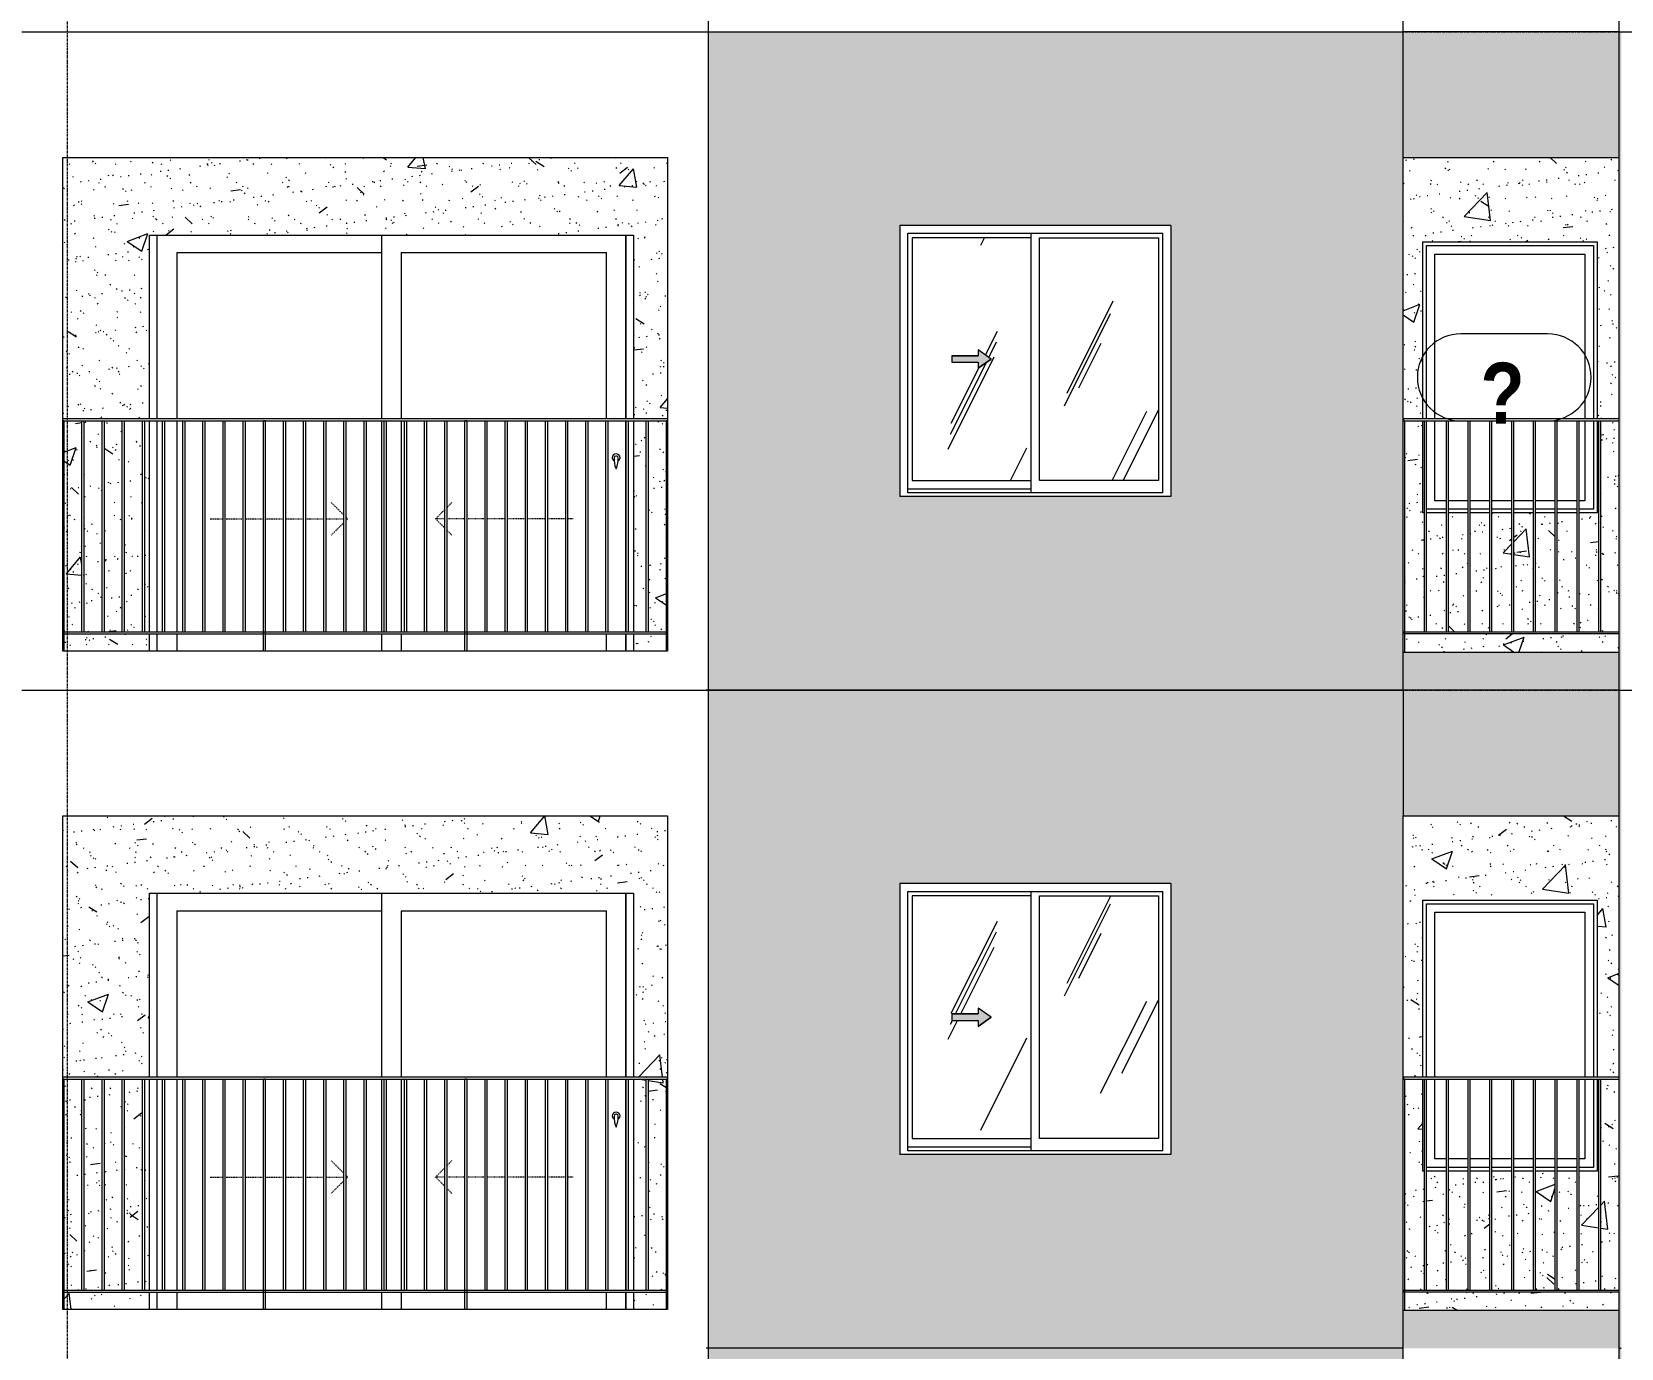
# Model space of a CAD drawing. Header units: millimetres. Extents: x 3451 to 201731, y -8641 to 35300.
# Drawn here: x 61552 to 69762, y 19200 to 26000 of the extents above; entities that cross this region are included whole.
import ezdxf

# ---------------------------------------------------------------- set-up
doc = ezdxf.new("R2010")
doc.units = ezdxf.units.MM
for name, pattern in [('1 NÉT CALL OUT', [6, 3, -3]), ('Centre', [31.75, 6.35, -4.7625, 15.875, -4.7625]), ('Dash', [6, 3, -3]), ('Grid Line', [22.225, 12.7, -3.175, 3.175, -3.175])]:
    doc.linetypes.add(name, pattern=pattern)
for name, color, linetype, lineweight in [('0-1', 7, 'Continuous', 5), ('A-DETL-GENF', 92, 'Continuous', 9), ('A-DETL-GENF-2', 92, '1 NÉT CALL OUT', 9), ('A-DOOR', 31, 'Continuous', 9), ('A-DOOR-FRAM', 31, 'Continuous', 9), ('A-DOOR-HDLN', 31, 'Dash', 18), ('A-FLOR-HRAL', 11, 'Continuous', 9), ('A-FLOR-HRAL-1', 253, 'Continuous', 9), ('A-FLOR-LEVL-2', 51, 'Centre', 9), ('A-GLAZ', 151, 'Continuous', 9), ('A-GLAZ-1', 7, 'Continuous', 9), ('A-GLAZ-3', 7, '1 NÉT CALL OUT', 9), ('A-GLAZ-IDEN', 152, 'Continuous', 9), ('A-WALL', 113, 'Continuous', 9), ('A-WALL-PATT-2', 9, 'Continuous', 9), ('A-WALL-PATT-3', 111, 'Continuous', 5), ('A-WALL-PATT-4', 111, 'Continuous', 9), ('I-WALL', 2, 'Continuous', 9), ('I-WALL-1', 7, 'Continuous', 9), ('S-GRID-1', 1, 'Grid Line', 9)]:
    doc.layers.add(name, color=color, linetype=linetype, lineweight=lineweight)
doc.styles.add('Arial_B_2', font='arialbd.ttf', dxfattribs={"width": 0.85, "height": 315})
pattern_1 = [(50, (49422.4, 14125), (1093.104, -95.634), [114.3, -1257.3]), (355, (49422.4, 14125), (-211.46, 1146.34), [91.44, -1005.84]), (100.451, (49513.5, 14117), (881.656, 1050.7), [97.14, -1068.54]), (46.184, (49422.4, 14429.8), (1626.475, -252.26), [171.45, -1885.95]), (96.636, (49558, 14408.8), (1424.42, 1484.57), [145.71, -1602.81]), (351.184, (49422.4, 14429.8), (1424.43, 1484.55), [137.16, -1508.76]), (21, (49574.8, 14353.6), (909.686, -613.59), [114.3, -1257.3]), (326, (49574.8, 14353.6), (370.81, 1105.13), [91.44, -1005.84]), (71.451, (49650.6, 14302.5), (1280.503, 491.53), [97.14, -1068.54]), (37.5, (49422.43, 14125), (18.5313, 507.33), [50.292, -943.356, 50.292, -970.788, -1009.65]), (37.5, (49422.43, 14125), (18.5313, 507.33), [-2014.728, 50.292, -959.358]), (7.5, (49422.43, 14125), (400.918, 601.084), [50.292, -531.876, 50.292, -920.496, -384.81]), (7.5, (49422.43, 14125), (400.918, 601.084), [-1552.956, 50.292, -334.518]), (327.5, (49082.58, 14125), (813.545, -34.374), [50.292, -330.708, 50.292, -1138.428, -1577.34]), (327.5, (49082.58, 14125), (813.545, -34.374), [-1569.72, 50.292, -1527.048]), (317.5, (48930.2, 14125), (888.775, 152.56), [50.292, -445.008, 50.292, -739.14, -1120.14]), (317.5, (48930.2, 14125), (888.775, 152.56), [-1284.73, 50.29, -1069.85])]
pattern_2 = [(37.5, (49422.43, 14125), (-4.79953, 146.8239), [5.029, -110.795, 5.029, -124.511, -123.825]), (37.5, (49422.43, 14125), (-4.79953, 146.8239), [-245.364, 5.029, -118.796]), (7.5, (49422.43, 14125), (134.8574, 215.0472), [5.029, -57.455, 5.029, -99.365, -40.005]), (7.5, (49422.43, 14125), (134.8574, 215.0472), [-166.878, 5.029, -34.976]), (327.5, (49328.7, 14125), (237.29776, 0.4316), [5.029, -33.071, 5.029, -132.131, -179.07]), (327.5, (49328.7, 14125), (237.29776, 0.4316), [-175.26, 5.029, -174.041]), (317.5, (49328.7, 14125), (229.067, 66.8792), [5.029, -14.021, 5.029, -84.887, -102.87]), (317.5, (49328.7, 14125), (229.067, 66.8792), [-108.966, 5.029, -97.841])]
pattern_3 = [(63.435, (51212.7, 14229.33), (-0.001, 1524), [532.46, -2875.3]), (63.435, (49688.7, 14229.33), (-0.001, 1524), [532.46, -2875.3]), (63.435, (51942.24, 14523.8), (-0.001, 1524), [532.46, -2875.3]), (63.435, (50418.24, 14523.8), (-0.001, 1524), [532.46, -2875.3]), (63.435, (51831.8, 14419.83), (-0.001, 1524), [532.46, -2875.3]), (63.435, (50307.8, 14419.83), (-0.001, 1524), [532.46, -2875.3]), (63.435, (51719.26, 15015.1), (-0.001, 1524), [258.8, -3148.97]), (63.435, (50195.26, 15015.1), (-0.001, 1524), [258.8, -3148.965]), (63.435, (51645.65, 14922.95), (-0.001, 1524), [532.46, -2875.3]), (63.435, (50121.65, 14922.95), (-0.001, 1524), [532.46, -2875.3]), (63.435, (51658.64, 14989.1), (-0.001, 1524), [532.46, -2875.3]), (63.435, (50134.64, 14989.1), (-0.001, 1524), [532.46, -2875.3]), (63.435, (51043.8, 14698.94), (-0.001, 1524), [532.46, -2875.3]), (63.435, (49519.8, 14698.94), (-0.001, 1524), [532.46, -2875.3]), (63.435, (51056.8, 14776.9), (-0.001, 1524), [532.46, -2875.3]), (63.435, (49532.8, 14776.9), (-0.001, 1524), [532.46, -2875.3]), (63.435, (51060.3, 14833.1), (-0.001, 1524), [532.46, -2875.3]), (63.435, (49536.3, 14833.1), (-0.001, 1524), [532.46, -2875.3])]

# ---------------------------------------------------------------- blocks, each defined once
blk = doc.blocks.new('M_Fixed - 900 x 1400-901191-TKCS_MẶT CẮT C')
at = {"layer": 'A-GLAZ-1'}
for p, q in [((68756, 7896), (69618, 7896)), ((68756, 7000), (68756, 7896)), ((69618, 7896), (69618, 7000)), ((68800, 7852), (69574, 7852)), ((68800, 7000), (68800, 7852)), ((69574, 7852), (69574, 7000)), ((68800, 6578), (68800, 6990)), ((69574, 6990), (69574, 6578)), ((69618, 6990), (69618, 6534)), ((68859, 6578), (68800, 6578)), ((68971.5, 6578), (68869, 6578)), ((69084, 6578), (68981.5, 6578)), ((69196.5, 6578), (69094, 6578)), ((69309, 6578), (69206.5, 6578)), ((69421.5, 6578), (69319, 6578)), ((69534, 6578), (69431.5, 6578)), ((69574, 6578), (69544, 6578)), ((68859, 6534), (68756.5, 6534)), ((68971.5, 6534), (68869, 6534)), ((69084, 6534), (68981.5, 6534)), ((69196.5, 6534), (69094, 6534)), ((69309, 6534), (69206.5, 6534)), ((69421.5, 6534), (69319, 6534)), ((69534, 6534), (69431.5, 6534)), ((69618, 6534), (69544, 6534))]:
    blk.add_line(p, q, dxfattribs=at)
blk = doc.blocks.new('Railing - 10mm-901206-TKCS_MẶT CẮT C')
at = {"layer": 'A-FLOR-HRAL-1'}
for p, q in [((68746.5, 5900), (68746.5, 6990)), ((68756.5, 5900), (68756.5, 6990))]:
    blk.add_line(p, q, dxfattribs=at)
blk = doc.blocks.new('Railing - 50 x 10mm-901205-TKCS_MẶT CẮT C')
at = {"layer": 'A-FLOR-HRAL-1'}
for p in [(68634.9, 6990), (68644, 5794)]:
    blk.add_line(p, (68644, 6990), dxfattribs=at)
blk = doc.blocks.new('Railing - Railing-V158-TKCS_MẶT CẮT C')
at = {"layer": 'A-FLOR-HRAL-1'}
for p, q in [((68639, 22890), (68639, 22900)), ((68639, 22900), (69751.9, 22900)), ((69751.9, 22890), (68639, 22890))]:
    blk.add_line(p, q, dxfattribs=at)
for name, p in [('Railing - 50 x 10mm-901205-TKCS_MẶT CẮT C', (0, 17000)), ('Railing - 10mm-901206-TKCS_MẶT CẮT C', (0, 17000)), ('Railing - 10mm-901206-TKCS_MẶT CẮT C', (112.5, 17000)), ('Railing - 10mm-901206-TKCS_MẶT CẮT C', (225, 17000)), ('Railing - 10mm-901206-TKCS_MẶT CẮT C', (337.5, 17000)), ('Railing - 10mm-901206-TKCS_MẶT CẮT C', (450, 17000)), ('Railing - 10mm-901206-TKCS_MẶT CẮT C', (562.5, 17000)), ('Railing - 10mm-901206-TKCS_MẶT CẮT C', (675, 17000)), ('Railing - 10mm-901206-TKCS_MẶT CẮT C', (787.5, 17000)), ('Railing - 10mm-901206-TKCS_MẶT CẮT C', (900, 17000))]:
    blk.add_blockref(name, p)
blk = doc.blocks.new('Top Rail Type - Top Rail_Internal_-V159-TKCS_MẶT CẮT C')
at = {"layer": 'A-FLOR-HRAL-1'}
for p, q in [((68639, 23990), (68639, 24000)), ((69751.9, 24000), (68639, 24000)), ((68639, 23990), (69751.9, 23990))]:
    blk.add_line(p, q, dxfattribs=at)
blk = doc.blocks.new('NCV_TKTC_TANG 6 - 8_rvt-1-TKCS_MẶT CẮT C')
at = {"layer": 'A-WALL-PATT-2'}
h = blk.add_hatch(dxfattribs=at)
h.set_pattern_fill('FP_4', color=256, style=0, pattern_type=2)
h.set_pattern_definition(pattern_1)
h.paths.add_polyline_path([(64830.3, 22800), (64830.3, 22890), (64660.3, 22890), (64660.3, 22800), (64825.4, 22800)])
h.paths.add_polyline_path([(62160.3, 22800), (62160.3, 22890), (61716.9, 22890), (61716.9, 22800), (61950.6, 22800)])
h.paths.add_polyline_path([(64830.3, 22900), (64830.3, 23990), (64736.2, 23990), (64736.2, 22900), (64817.7, 22900)])
h.paths.add_polyline_path([(61925.2, 22900), (62019.3, 22900), (62019.3, 23990), (61925.2, 23990), (61925.2, 23013.2)])
h.paths.add_polyline_path([(64660.3, 22900), (64726.2, 22900), (64726.2, 23990), (64660.3, 23990), (64660.3, 23737)])
h.paths.add_polyline_path([(61716.9, 22900), (61811, 22900), (61811, 23990), (61716.9, 23990), (61716.9, 23737)])
h.paths.add_polyline_path([(61915.2, 22900), (61915.2, 23990), (61821, 23990), (61821, 22900)])
h.paths.add_polyline_path([(62029.3, 22900), (62123.4, 22900), (62123.4, 23990), (62029.3, 23990), (62029.3, 23117.3)])
h.paths.add_polyline_path([(62133.4, 22900), (62160.3, 22900), (62160.3, 23990), (62133.4, 23990), (62133.4, 23221.4)])
h.paths.add_polyline_path([(64660.3, 24000), (64835.3, 24000), (64835.3, 25350), (61711.9, 25350), (61711.9, 24000), (62160.3, 24000), (62160.3, 24950), (64660.3, 24950), (64660.3, 24036.7)])
h = blk.add_hatch(dxfattribs=at)
h.set_pattern_fill('FP_5', color=256, style=0, pattern_type=2)
h.set_pattern_definition(pattern_2)
h.paths.add_polyline_path([(64830.3, 22800), (64830.3, 22890), (64660.3, 22890), (64660.3, 22800), (64825.4, 22800)])
h.paths.add_polyline_path([(62160.3, 22800), (62160.3, 22890), (61716.9, 22890), (61716.9, 22800), (61950.6, 22800)])
h.paths.add_polyline_path([(64830.3, 22900), (64830.3, 23990), (64736.2, 23990), (64736.2, 22900), (64817.7, 22900)])
h.paths.add_polyline_path([(61925.2, 22900), (62019.3, 22900), (62019.3, 23990), (61925.2, 23990), (61925.2, 23013.2)])
h.paths.add_polyline_path([(64660.3, 22900), (64726.2, 22900), (64726.2, 23990), (64660.3, 23990), (64660.3, 23737)])
h.paths.add_polyline_path([(61716.9, 22900), (61811, 22900), (61811, 23990), (61716.9, 23990), (61716.9, 23737)])
h.paths.add_polyline_path([(61915.2, 22900), (61915.2, 23990), (61821, 23990), (61821, 22900)])
h.paths.add_polyline_path([(62029.3, 22900), (62123.4, 22900), (62123.4, 23990), (62029.3, 23990), (62029.3, 23117.3)])
h.paths.add_polyline_path([(62133.4, 22900), (62160.3, 22900), (62160.3, 23990), (62133.4, 23990), (62133.4, 23221.4)])
h.paths.add_polyline_path([(64660.3, 24000), (64835.3, 24000), (64835.3, 25350), (61711.9, 25350), (61711.9, 24000), (62160.3, 24000), (62160.3, 24950), (64660.3, 24950), (64660.3, 24036.7)])
h = blk.add_hatch(dxfattribs=at)
h.set_pattern_fill('FP_4', color=256, style=0, pattern_type=2)
h.set_pattern_definition(pattern_1)
h.paths.add_polyline_path([(69751.9, 22794), (69751.9, 22890), (68644, 22890), (68644, 22794), (69551.4, 22794)])
h.paths.add_polyline_path([(68981.5, 22900), (69084, 22900), (69084, 23515), (68981.5, 23515), (68981.5, 23298.5)])
h.paths.add_polyline_path([(68971.5, 22900), (68971.5, 23515), (68869, 23515), (68869, 22900)])
h.paths.add_polyline_path([(69094, 22900), (69196.5, 22900), (69196.5, 23515), (69094, 23515), (69094, 23198.9)])
h.paths.add_polyline_path([(69206.5, 22900), (69309, 22900), (69309, 23515), (69206.5, 23515), (69206.5, 23099.3)])
h.paths.add_polyline_path([(69319, 22900), (69421.5, 22900), (69421.5, 23515), (69319, 23515), (69319, 22999.7)])
h.paths.add_polyline_path([(69431.5, 22900), (69534, 22900), (69534, 23515), (69431.5, 23515), (69431.5, 22900.1)])
h.paths.add_polyline_path([(68859, 22900), (68859, 23515), (68756.5, 23515), (68756.5, 22900)])
h.paths.add_polyline_path([(68746.5, 22900), (68746.5, 23515), (68737, 23515), (68737, 23990), (68644, 23990), (68644, 22900)])
h.paths.add_polyline_path([(69751.9, 22900), (69751.9, 23990), (69656.5, 23990), (69656.5, 22900)])
h.paths.add_polyline_path([(69646.5, 22900), (69646.5, 23990), (69637, 23990), (69637, 23515), (69544, 23515), (69544, 22900)])
h.paths.add_polyline_path([(68639, 23990), (68639, 24000), (68737, 24000), (68737, 24915), (69637, 24915), (69637, 24000), (69751.9, 24000), (69751.9, 25350), (68634.9, 25350), (68634.9, 23990)])
h = blk.add_hatch(dxfattribs=at)
h.set_pattern_fill('FP_5', color=256, style=0, pattern_type=2)
h.set_pattern_definition(pattern_2)
h.paths.add_polyline_path([(69751.9, 22794), (69751.9, 22890), (68644, 22890), (68644, 22794), (69551.4, 22794)])
h.paths.add_polyline_path([(68981.5, 22900), (69084, 22900), (69084, 23515), (68981.5, 23515), (68981.5, 23298.5)])
h.paths.add_polyline_path([(68971.5, 22900), (68971.5, 23515), (68869, 23515), (68869, 22900)])
h.paths.add_polyline_path([(69094, 22900), (69196.5, 22900), (69196.5, 23515), (69094, 23515), (69094, 23198.9)])
h.paths.add_polyline_path([(69206.5, 22900), (69309, 22900), (69309, 23515), (69206.5, 23515), (69206.5, 23099.3)])
h.paths.add_polyline_path([(69319, 22900), (69421.5, 22900), (69421.5, 23515), (69319, 23515), (69319, 22999.7)])
h.paths.add_polyline_path([(69431.5, 22900), (69534, 22900), (69534, 23515), (69431.5, 23515), (69431.5, 22900.1)])
h.paths.add_polyline_path([(68859, 22900), (68859, 23515), (68756.5, 23515), (68756.5, 22900)])
h.paths.add_polyline_path([(68746.5, 22900), (68746.5, 23515), (68737, 23515), (68737, 23990), (68644, 23990), (68644, 22900)])
h.paths.add_polyline_path([(69751.9, 22900), (69751.9, 23990), (69656.5, 23990), (69656.5, 22900)])
h.paths.add_polyline_path([(69646.5, 22900), (69646.5, 23990), (69637, 23990), (69637, 23515), (69544, 23515), (69544, 22900)])
h.paths.add_polyline_path([(68639, 23990), (68639, 24000), (68737, 24000), (68737, 24915), (69637, 24915), (69637, 24000), (69751.9, 24000), (69751.9, 25350), (68634.9, 25350), (68634.9, 23990)])
at = {"layer": 'I-WALL-1'}
for p, q in [((62160.3, 24000), (62160.3, 24950)), ((62160.3, 24950), (64660.3, 24950)), ((64660.3, 24950), (64660.3, 24000)), ((68737, 24000), (68737, 24915)), ((68737, 24915), (69637, 24915)), ((69637, 24915), (69637, 24000)), ((62160.3, 22900), (62160.3, 23990)), ((64660.3, 23990), (64660.3, 22900)), ((68737, 23515), (68737, 23990)), ((69637, 23990), (69637, 23515)), ((68746.5, 23515), (68737, 23515)), ((68859, 23515), (68756.5, 23515)), ((68971.5, 23515), (68869, 23515)), ((69084, 23515), (68981.5, 23515)), ((69196.5, 23515), (69094, 23515)), ((69309, 23515), (69206.5, 23515)), ((69421.5, 23515), (69319, 23515)), ((69534, 23515), (69431.5, 23515)), ((69637, 23515), (69544, 23515)), ((62160.3, 22800), (62160.3, 22890)), ((64660.3, 22890), (64660.3, 22800))]:
    blk.add_line(p, q, dxfattribs=at)
at = {"layer": 'A-FLOR-HRAL'}
for name in ['Railing - Railing-V158-TKCS_MẶT CẮT C', 'Top Rail Type - Top Rail_Internal_-V159-TKCS_MẶT CẮT C']:
    blk.add_blockref(name, (0, 0), dxfattribs=at)
at = {"layer": 'A-GLAZ'}
blk.add_blockref('M_Fixed - 900 x 1400-901191-TKCS_MẶT CẮT C', (0, 17000), dxfattribs=at)
blk = doc.blocks.new('NCV_TKTC_TANG 6 - 8_rvt-3-TKCS_MẶT CẮT C')
at = {"layer": 'A-WALL-PATT-2'}
h = blk.add_hatch(dxfattribs=at)
h.set_pattern_fill('FP_4', color=256, style=0, pattern_type=2)
h.set_pattern_definition(pattern_1)
h.paths.add_polyline_path([(64816.1, 19400), (64830.3, 19400), (64830.3, 19490), (64660.3, 19490), (64660.3, 19400)])
h.paths.add_polyline_path([(61716.9, 19400), (62160.3, 19400), (62160.3, 19490), (61716.9, 19490), (61716.9, 19405)])
h.paths.add_polyline_path([(61950.6, 19500), (62019.3, 19500), (62019.3, 20590), (61925.2, 20590), (61925.2, 19500)])
h.paths.add_polyline_path([(61915.2, 19500), (61915.2, 20590), (61821, 20590), (61821, 19500)])
h.paths.add_polyline_path([(62160.3, 19500), (62160.3, 20590), (62133.4, 20590), (62133.4, 19500)])
h.paths.add_polyline_path([(62029.3, 19500), (62123.4, 19500), (62123.4, 20590), (62029.3, 20590), (62029.3, 19717.3)])
h.paths.add_polyline_path([(64817.7, 19500), (64830.3, 19500), (64830.3, 20590), (64736.2, 20590), (64736.2, 19500), (64808.8, 19500)])
h.paths.add_polyline_path([(64726.2, 19500), (64726.2, 20590), (64660.3, 20590), (64660.3, 19500)])
h.paths.add_polyline_path([(61811, 19500), (61811, 20590), (61716.9, 20590), (61716.9, 19500), (61760.7, 19500)])
h.paths.add_polyline_path([(61711.9, 20600), (62160.3, 20600), (62160.3, 21550), (64660.3, 21550), (64660.3, 20600), (64835.3, 20600), (64835.3, 21950), (61711.9, 21950), (61711.9, 21339)])
h = blk.add_hatch(dxfattribs=at)
h.set_pattern_fill('FP_5', color=256, style=0, pattern_type=2)
h.set_pattern_definition(pattern_2)
h.paths.add_polyline_path([(64816.1, 19400), (64830.3, 19400), (64830.3, 19490), (64660.3, 19490), (64660.3, 19400)])
h.paths.add_polyline_path([(61716.9, 19400), (62160.3, 19400), (62160.3, 19490), (61716.9, 19490), (61716.9, 19405)])
h.paths.add_polyline_path([(61950.6, 19500), (62019.3, 19500), (62019.3, 20590), (61925.2, 20590), (61925.2, 19500)])
h.paths.add_polyline_path([(61915.2, 19500), (61915.2, 20590), (61821, 20590), (61821, 19500)])
h.paths.add_polyline_path([(62160.3, 19500), (62160.3, 20590), (62133.4, 20590), (62133.4, 19500)])
h.paths.add_polyline_path([(62029.3, 19500), (62123.4, 19500), (62123.4, 20590), (62029.3, 20590), (62029.3, 19717.3)])
h.paths.add_polyline_path([(64817.7, 19500), (64830.3, 19500), (64830.3, 20590), (64736.2, 20590), (64736.2, 19500), (64808.8, 19500)])
h.paths.add_polyline_path([(64726.2, 19500), (64726.2, 20590), (64660.3, 20590), (64660.3, 19500)])
h.paths.add_polyline_path([(61811, 19500), (61811, 20590), (61716.9, 20590), (61716.9, 19500), (61760.7, 19500)])
h.paths.add_polyline_path([(61711.9, 20600), (62160.3, 20600), (62160.3, 21550), (64660.3, 21550), (64660.3, 20600), (64835.3, 20600), (64835.3, 21950), (61711.9, 21950), (61711.9, 21339)])
h = blk.add_hatch(dxfattribs=at)
h.set_pattern_fill('FP_4', color=256, style=0, pattern_type=2)
h.set_pattern_definition(pattern_1)
h.paths.add_polyline_path([(68644, 19394), (69751.9, 19394), (69751.9, 19490), (68644, 19490)])
h.paths.add_polyline_path([(69319, 19500), (69421.5, 19500), (69421.5, 20115), (69319, 20115), (69319, 19599.7)])
h.paths.add_polyline_path([(68994.8, 19500), (69084, 19500), (69084, 20115), (68981.5, 20115), (68981.5, 19500)])
h.paths.add_polyline_path([(69094, 19500), (69196.5, 19500), (69196.5, 20115), (69094, 20115), (69094, 19798.9)])
h.paths.add_polyline_path([(69206.5, 19500), (69309, 19500), (69309, 20115), (69206.5, 20115), (69206.5, 19699.3)])
h.paths.add_polyline_path([(69431.6, 19500), (69534, 19500), (69534, 20115), (69431.5, 20115), (69431.5, 19500)])
h.paths.add_polyline_path([(68746.5, 19500), (68746.5, 20115), (68737, 20115), (68737, 20590), (68644, 20590), (68644, 19500)])
h.paths.add_polyline_path([(68971.5, 19500), (68971.5, 20115), (68869, 20115), (68869, 19500)])
h.paths.add_polyline_path([(69667.6, 19500), (69751.9, 19500), (69751.9, 20590), (69656.5, 20590), (69656.5, 19500)])
h.paths.add_polyline_path([(68859, 19500), (68859, 20115), (68756.5, 20115), (68756.5, 19500)])
h.paths.add_polyline_path([(69544, 19500), (69646.5, 19500), (69646.5, 20590), (69637, 20590), (69637, 20115), (69544, 20115)])
h.paths.add_polyline_path([(68639, 20590), (68639, 20600), (68737, 20600), (68737, 21515), (69637, 21515), (69637, 20600), (69751.9, 20600), (69751.9, 21950), (68634.9, 21950), (68634.9, 20590)])
h = blk.add_hatch(dxfattribs=at)
h.set_pattern_fill('FP_5', color=256, style=0, pattern_type=2)
h.set_pattern_definition(pattern_2)
h.paths.add_polyline_path([(68644, 19394), (69751.9, 19394), (69751.9, 19490), (68644, 19490)])
h.paths.add_polyline_path([(69319, 19500), (69421.5, 19500), (69421.5, 20115), (69319, 20115), (69319, 19599.7)])
h.paths.add_polyline_path([(68994.8, 19500), (69084, 19500), (69084, 20115), (68981.5, 20115), (68981.5, 19500)])
h.paths.add_polyline_path([(69094, 19500), (69196.5, 19500), (69196.5, 20115), (69094, 20115), (69094, 19798.9)])
h.paths.add_polyline_path([(69206.5, 19500), (69309, 19500), (69309, 20115), (69206.5, 20115), (69206.5, 19699.3)])
h.paths.add_polyline_path([(69431.6, 19500), (69534, 19500), (69534, 20115), (69431.5, 20115), (69431.5, 19500)])
h.paths.add_polyline_path([(68746.5, 19500), (68746.5, 20115), (68737, 20115), (68737, 20590), (68644, 20590), (68644, 19500)])
h.paths.add_polyline_path([(68971.5, 19500), (68971.5, 20115), (68869, 20115), (68869, 19500)])
h.paths.add_polyline_path([(69667.6, 19500), (69751.9, 19500), (69751.9, 20590), (69656.5, 20590), (69656.5, 19500)])
h.paths.add_polyline_path([(68859, 19500), (68859, 20115), (68756.5, 20115), (68756.5, 19500)])
h.paths.add_polyline_path([(69544, 19500), (69646.5, 19500), (69646.5, 20590), (69637, 20590), (69637, 20115), (69544, 20115)])
h.paths.add_polyline_path([(68639, 20590), (68639, 20600), (68737, 20600), (68737, 21515), (69637, 21515), (69637, 20600), (69751.9, 20600), (69751.9, 21950), (68634.9, 21950), (68634.9, 20590)])
at = {"layer": 'I-WALL-1'}
for p, q in [((62160.3, 20600), (62160.3, 21550)), ((62160.3, 21550), (64660.3, 21550)), ((64660.3, 21550), (64660.3, 20600)), ((68737, 20600), (68737, 21515)), ((68737, 21515), (69637, 21515)), ((69637, 21515), (69637, 20600)), ((62160.3, 19500), (62160.3, 20590)), ((64660.3, 20590), (64660.3, 19500)), ((68737, 20115), (68737, 20590)), ((69637, 20590), (69637, 20115)), ((68746.5, 20115), (68737, 20115)), ((68859, 20115), (68756.5, 20115)), ((68971.5, 20115), (68869, 20115)), ((69084, 20115), (68981.5, 20115)), ((69196.5, 20115), (69094, 20115)), ((69309, 20115), (69206.5, 20115)), ((69421.5, 20115), (69319, 20115)), ((69534, 20115), (69431.5, 20115)), ((69637, 20115), (69544, 20115)), ((62160.3, 19400), (62160.3, 19490)), ((64660.3, 19490), (64660.3, 19400))]:
    blk.add_line(p, q, dxfattribs=at)
at = {"layer": 'A-FLOR-HRAL'}
for name in ['Railing - Railing-V158-TKCS_MẶT CẮT C', 'Top Rail Type - Top Rail_Internal_-V159-TKCS_MẶT CẮT C']:
    blk.add_blockref(name, (0, -3400), dxfattribs=at)
at = {"layer": 'A-GLAZ'}
blk.add_blockref('M_Fixed - 900 x 1400-901191-TKCS_MẶT CẮT C', (0, 13600), dxfattribs=at)
blk = doc.blocks.new('1_FAMILY RVT - W01-WxH 1400x1400xmm-V212-TKCS_MẶT CẮT C')
at = {"layer": 'A-DETL-GENF-2'}
blk.add_hatch(color=256, dxfattribs=at).paths.add_polyline_path([(66439.8, 20862.1), (66507.5, 20909.5), (66439.8, 20957), (66439.8, 20926.5), (66304.3, 20926.5), (66304.3, 20892.6), (66439.8, 20892.6)])
at = {"layer": 'A-GLAZ'}
h = blk.add_hatch(dxfattribs=at)
h.set_pattern_fill('FP_2', color=256, style=0, pattern_type=2)
h.set_pattern_definition(pattern_3)
h.paths.add_polyline_path([(66098.8, 20282.6), (66713.1, 20282.6), (66713.1, 21536.5), (66098.8, 21536.5), (66098.8, 20892.6)])
h.paths.add_polyline_path([(66439.8, 20862.1), (66439.8, 20892.6), (66304.3, 20892.6), (66304.3, 20926.5), (66439.8, 20926.5), (66439.8, 20957), (66507.5, 20909.5), (66452.2, 20870.7)])
h = blk.add_hatch(dxfattribs=at)
h.set_pattern_fill('FP_2', color=256, style=0, pattern_type=2)
h.set_pattern_definition(pattern_3)
h.paths.add_polyline_path([(67371.8, 20282.6), (67371.8, 21536.5), (66757.5, 21536.5), (66757.5, 20282.6)])
at = {"layer": 'A-DETL-GENF'}
for p, q in [((66439.8, 20957), (66439.8, 20926.5)), ((66507.5, 20909.5), (66439.8, 20957)), ((66507.5, 20909.5), (66439.8, 20957)), ((66439.8, 20957), (66439.8, 20926.5)), ((66304.3, 20926.5), (66304.3, 20892.6)), ((66304.3, 20926.5), (66439.8, 20926.5)), ((66439.8, 20926.5), (66304.3, 20926.5)), ((66304.3, 20926.5), (66304.3, 20892.6)), ((66304.3, 20892.6), (66439.8, 20892.6)), ((66304.3, 20892.6), (66439.8, 20892.6)), ((66507.5, 20909.5), (66439.8, 20862.1)), ((66439.8, 20862.1), (66507.5, 20909.5)), ((66439.8, 20892.6), (66439.8, 20862.1)), ((66439.8, 20892.6), (66439.8, 20862.1))]:
    blk.add_line(p, q, dxfattribs=at)
at = {"layer": 'A-GLAZ'}
for p, q in [((67435.3, 21600), (66035.3, 21600)), ((66035.3, 21600), (66035.3, 20200)), ((67435.3, 21600), (67435.3, 20200)), ((66076.2, 21559.1), (67394.4, 21559.1)), ((66076.2, 20219), (66076.2, 21559.1)), ((66098.8, 21536.5), (66098.8, 20282.6)), ((66713.1, 21536.5), (66098.8, 21536.5)), ((66713.1, 21559.1), (66713.1, 20219)), ((66757.5, 20282.6), (66757.5, 21536.5)), ((66757.5, 21536.5), (67371.8, 21536.5)), ((67371.8, 21536.5), (67371.8, 20282.6)), ((67394.4, 20219), (67394.4, 21559.1)), ((66098.8, 20282.6), (66713.1, 20282.6)), ((67371.8, 20282.6), (66757.5, 20282.6)), ((67435.3, 20200), (66035.3, 20200)), ((66713.1, 20238.1), (66076.2, 20238.1)), ((66713.1, 20238.1), (66076.2, 20238.1)), ((67394.4, 20219), (66076.2, 20219))]:
    blk.add_line(p, q, dxfattribs=at)
blk = doc.blocks.new('DEG_02-DEG_03 - DEG_02-2500x2400mm-CỬA ĐI 02 CÁNH TRƯỢT-625766-TKCS_MẶT CẮT C')
at = {"layer": 'A-DOOR'}
for p, q in [((55160.3, 10400), (55160.3, 11350)), ((56420.3, 11350), (56420.3, 10400)), ((54100.3, 11260), (54100.3, 10400)), ((54100.3, 11260), (55160.3, 11260)), ((55260.3, 11260), (55260.3, 10400)), ((55260.3, 11260), (56320.3, 11260)), ((56320.3, 10400), (56320.3, 11260)), ((54100.3, 10390), (54100.3, 9300)), ((55160.3, 9300), (55160.3, 10390)), ((55260.3, 10390), (55260.3, 9300)), ((56420.3, 10390), (56420.3, 9300)), ((54100.3, 9290), (54100.3, 9200)), ((55160.3, 9200), (55160.3, 9290)), ((55260.3, 9290), (55260.3, 9200)), ((56320.3, 9200), (56320.3, 9290)), ((56420.3, 9290), (56420.3, 9200))]:
    blk.add_line(p, q, dxfattribs=at)
at = {"layer": 'A-DOOR', "flags": 128}
blk.add_lwpolyline([(56371.8, 10208.7), (56371.8, 10208.7), (56371.8, 10208.7), (56371.8, 10208.7), (56371.8, 10208.7), (56371.8, 10208.7), (56371.8, 10208.7), (56371.7, 10208.7), (56371.7, 10208.7), (56371.7, 10208.7), (56371.7, 10208.7), (56371.6, 10208.7), (56371.6, 10208.7), (56371.6, 10208.7), (56371.5, 10208.7), (56371.5, 10208.7), (56371.5, 10208.7), (56371.4, 10208.7), (56371.4, 10208.7), (56371.4, 10208.7), (56371.3, 10208.7), (56371.3, 10208.7), (56371.2, 10208.7), (56371.2, 10208.7), (56371.1, 10208.7), (56371.1, 10208.7), (56371, 10208.7), (56371, 10208.7), (56370.9, 10208.7), (56370.9, 10208.7), (56370.8, 10208.7), (56370.7, 10208.7), (56370.7, 10208.7), (56370.6, 10208.7), (56370.6, 10208.7), (56370.5, 10208.7), (56370.4, 10208.7), (56370.4, 10208.7), (56370.3, 10208.7), (56370.3, 10208.7), (56370.2, 10208.7), (56370.1, 10208.7), (56370.1, 10208.7), (56370, 10208.7), (56370, 10208.7), (56369.9, 10208.7), (56369.9, 10208.7), (56369.8, 10208.7), (56369.7, 10208.7), (56369.7, 10208.7), (56369.6, 10208.7), (56369.6, 10208.7), (56369.5, 10208.7), (56369.5, 10208.7), (56369.4, 10208.7), (56369.4, 10208.7), (56369.3, 10208.7), (56369.3, 10208.7), (56369.2, 10208.7), (56369.2, 10208.7), (56369.2, 10208.7), (56369.1, 10208.7), (56369.1, 10208.7), (56369.1, 10208.7), (56369, 10208.7), (56369, 10208.7), (56369, 10208.7), (56368.9, 10208.7), (56368.9, 10208.7), (56368.9, 10208.7), (56368.9, 10208.7), (56368.9, 10208.7), (56368.8, 10208.7), (56368.8, 10208.7), (56368.8, 10208.7), (56368.8, 10208.7), (56368.8, 10208.7)], dxfattribs=at)
at = {"layer": 'A-DOOR'}
for centre, radius, start, end in [((56370.3, 10200), 20, 0, 180), ((56370.3, 10200), 20, 180, 240), ((56368.8, 10199.2), 9.45, 90, 180), ((56524.1, 10199.2), 164.8, 180, 199.13397), ((56371.8, 10199.2), 9.45, 0, 90), ((56216.5, 10199.2), 164.8, 340.86603, 0), ((56370.3, 10200), 20, 300, 0), ((56370.7, 10146), 2.34, 199.13397, 261.03098), ((56369.9, 10146), 2.34, 278.96902, 340.86603)]:
    blk.add_arc(centre, radius, start, end, dxfattribs=at)
at = {"layer": 'A-DOOR-FRAM'}
for p, q in [((54000.3, 10400), (54000.3, 11350)), ((56420.3, 10400), (56420.3, 11350)), ((54000.3, 9300), (54000.3, 10390)), ((56420.3, 9300), (56420.3, 10390)), ((54000.3, 9200), (54000.3, 9290)), ((56420.3, 9200), (56420.3, 9290))]:
    blk.add_line(p, q, dxfattribs=at)
at = {"layer": 'A-DOOR-HDLN'}
for p, q in [((54964.5, 9902.8), (54898.2, 9969.1)), ((55495.1, 9941.7), (55522.4, 9969.1)), ((54273.1, 9884.2), (54339.8, 9884.2)), ((54349.8, 9884.2), (54443.9, 9884.2)), ((54453.9, 9884.2), (54548.1, 9884.2)), ((54558.1, 9884.2), (54652.2, 9884.2)), ((54662.2, 9884.2), (54756.3, 9884.2)), ((54766.3, 9884.2), (54860.4, 9884.2)), ((54870.4, 9884.2), (54964.5, 9884.2)), ((54964.5, 9865.7), (54898.2, 9799.4)), ((54983.1, 9884.2), (54974.5, 9892.8)), ((54983.1, 9884.2), (54974.5, 9875.7)), ((54974.5, 9884.2), (54983.1, 9884.2)), ((55437.6, 9884.2), (55485.1, 9931.7)), ((55437.6, 9884.2), (55485.1, 9836.7)), ((55485.1, 9884.2), (55437.6, 9884.2)), ((55589.2, 9884.2), (55495.1, 9884.2)), ((55693.3, 9884.2), (55599.2, 9884.2)), ((55797.4, 9884.2), (55703.3, 9884.2)), ((55901.5, 9884.2), (55807.4, 9884.2)), ((56005.6, 9884.2), (55911.5, 9884.2)), ((56109.7, 9884.2), (56015.6, 9884.2)), ((56147.6, 9884.2), (56119.7, 9884.2)), ((55495.1, 9826.7), (55522.4, 9799.4))]:
    blk.add_line(p, q, dxfattribs=at)
blk = doc.blocks.new('Railing - 10mm-1251313-TKCS_MẶT CẮT C')
at = {"layer": 'A-FLOR-HRAL'}
for p, q in [((61811, 5900), (61811, 6990)), ((61821, 6990), (61821, 5900))]:
    blk.add_line(p, q, dxfattribs=at)
blk = doc.blocks.new('Railing - 50 x 10mm-1251315-TKCS_MẶT CẮT C')
at = {"layer": 'A-FLOR-HRAL'}
for p, q in [((62758.1, 6990), (62748.1, 6990)), ((62748.1, 5800), (62748.1, 6990)), ((62758.1, 6990), (62758.1, 5800))]:
    blk.add_line(p, q, dxfattribs=at)
blk = doc.blocks.new('Railing - 50 x 10mm-1251311-TKCS_MẶT CẮT C')
at = {"layer": 'A-FLOR-HRAL'}
for q in [(61711.9, 6990), (61716.9, 5800)]:
    blk.add_line((61716.9, 6990), q, dxfattribs=at)
blk = doc.blocks.new('Railing - 50 x 10mm-V216-TKCS_MẶT CẮT C')
at = {"layer": 'A-FLOR-HRAL'}
for p in [(64835.3, 20590), (64830.3, 19399.7)]:
    blk.add_line(p, (64830.3, 20590), dxfattribs=at)
blk = doc.blocks.new('Railing - Railing-3821665-TKCS_MẶT CẮT C')
at = {"layer": 'A-FLOR-HRAL'}
for p, q in [((61711.9, 19500), (64835.3, 19500)), ((61711.9, 19490), (64835.3, 19490))]:
    blk.add_line(p, q, dxfattribs=at)
for name, p in [('Railing - 50 x 10mm-1251311-TKCS_MẶT CẮT C', (0, 13600)), ('Railing - 10mm-1251313-TKCS_MẶT CẮT C', (0, 13600)), ('Railing - 10mm-1251313-TKCS_MẶT CẮT C', (104.1, 13600)), ('Railing - 10mm-1251313-TKCS_MẶT CẮT C', (208.2, 13600)), ('Railing - 10mm-1251313-TKCS_MẶT CẮT C', (312.3, 13600)), ('Railing - 10mm-1251313-TKCS_MẶT CẮT C', (416.4, 13600)), ('Railing - 10mm-1251313-TKCS_MẶT CẮT C', (520.6, 13600)), ('Railing - 10mm-1251313-TKCS_MẶT CẮT C', (624.7, 13600)), ('Railing - 10mm-1251313-TKCS_MẶT CẮT C', (728.8, 13600)), ('Railing - 10mm-1251313-TKCS_MẶT CẮT C', (832.9, 13600)), ('Railing - 50 x 10mm-1251315-TKCS_MẶT CẮT C', (0, 13600)), ('Railing - 10mm-1251313-TKCS_MẶT CẮT C', (1041.1, 13600)), ('Railing - 10mm-1251313-TKCS_MẶT CẮT C', (1145.2, 13600)), ('Railing - 10mm-1251313-TKCS_MẶT CẮT C', (1249.3, 13600)), ('Railing - 10mm-1251313-TKCS_MẶT CẮT C', (1353.5, 13600)), ('Railing - 10mm-1251313-TKCS_MẶT CẮT C', (1457.6, 13600)), ('Railing - 10mm-1251313-TKCS_MẶT CẮT C', (1561.7, 13600)), ('Railing - 10mm-1251313-TKCS_MẶT CẮT C', (1665.8, 13600)), ('Railing - 10mm-1251313-TKCS_MẶT CẮT C', (1769.9, 13600)), ('Railing - 10mm-1251313-TKCS_MẶT CẮT C', (1874, 13600)), ('Railing - 50 x 10mm-1251315-TKCS_MẶT CẮT C', (1041.1, 13600)), ('Railing - 10mm-1251313-TKCS_MẶT CẮT C', (2082.2, 13600)), ('Railing - 10mm-1251313-TKCS_MẶT CẮT C', (2186.4, 13600)), ('Railing - 10mm-1251313-TKCS_MẶT CẮT C', (2290.5, 13600)), ('Railing - 10mm-1251313-TKCS_MẶT CẮT C', (2394.6, 13600)), ('Railing - 10mm-1251313-TKCS_MẶT CẮT C', (2498.7, 13600)), ('Railing - 10mm-1251313-TKCS_MẶT CẮT C', (2602.8, 13600)), ('Railing - 10mm-1251313-TKCS_MẶT CẮT C', (2706.9, 13600)), ('Railing - 10mm-1251313-TKCS_MẶT CẮT C', (2811, 13600)), ('Railing - 10mm-1251313-TKCS_MẶT CẮT C', (2915.1, 13600)), ('Railing - 50 x 10mm-V216-TKCS_MẶT CẮT C', (0, 0))]:
    blk.add_blockref(name, p)
blk = doc.blocks.new('Top Rail Type - Top Rail_Internal_-3821666-TKCS_MẶT CẮT C')
at = {"layer": 'A-FLOR-HRAL'}
for p, q in [((64835.3, 20600), (61711.9, 20600)), ((61711.9, 20590), (64835.3, 20590))]:
    blk.add_line(p, q, dxfattribs=at)
blk = doc.blocks.new('1_FAMILY RVT - W01-WxH 1400x1400xmm-V226-TKCS_MẶT CẮT C')
at = {"layer": 'A-DETL-GENF-2'}
blk.add_hatch(color=256, dxfattribs=at).paths.add_polyline_path([(66439.8, 24262.1), (66507.5, 24309.5), (66439.8, 24357), (66439.8, 24326.5), (66304.3, 24326.5), (66304.3, 24292.6), (66439.8, 24292.6)])
at = {"layer": 'A-GLAZ'}
h = blk.add_hatch(dxfattribs=at)
h.set_pattern_fill('FP_2', color=256, style=0, pattern_type=2)
h.set_pattern_definition(pattern_3)
h.paths.add_polyline_path([(66098.8, 23682.6), (66713.1, 23682.6), (66713.1, 24936.5), (66098.8, 24936), (66098.8, 24292.6)])
h.paths.add_polyline_path([(66439.8, 24262.1), (66439.8, 24292.6), (66304.3, 24292.6), (66304.3, 24326.5), (66439.8, 24326.5), (66439.8, 24357), (66507.5, 24309.5), (66452.2, 24270.7)])
h = blk.add_hatch(dxfattribs=at)
h.set_pattern_fill('FP_2', color=256, style=0, pattern_type=2)
h.set_pattern_definition(pattern_3)
h.paths.add_polyline_path([(67371.8, 23682.6), (67371.8, 24936.5), (66757.5, 24936), (66757.5, 23682.6)])
at = {"layer": 'A-DETL-GENF'}
for p, q in [((66304.3, 24326.5), (66304.3, 24292.6)), ((66304.3, 24326.5), (66439.8, 24326.5)), ((66439.8, 24326.5), (66304.3, 24326.5)), ((66304.3, 24326.5), (66304.3, 24292.6)), ((66439.8, 24357), (66439.8, 24326.5)), ((66507.5, 24309.5), (66439.8, 24357)), ((66507.5, 24309.5), (66439.8, 24357)), ((66439.8, 24357), (66439.8, 24326.5)), ((66507.5, 24309.5), (66439.8, 24262.1)), ((66439.8, 24262.1), (66507.5, 24309.5)), ((66304.3, 24292.6), (66439.8, 24292.6)), ((66304.3, 24292.6), (66439.8, 24292.6)), ((66439.8, 24292.6), (66439.8, 24262.1)), ((66439.8, 24292.6), (66439.8, 24262.1))]:
    blk.add_line(p, q, dxfattribs=at)
at = {"layer": 'A-GLAZ'}
for p, q in [((67435.3, 25000), (66035.3, 25000)), ((66035.3, 25000), (66035.3, 23600)), ((66076.2, 24959.1), (67394.4, 24959.1)), ((66076.2, 23619), (66076.2, 24959.1)), ((66713.1, 24959.1), (66713.1, 23619)), ((67394.4, 23619), (67394.4, 24959.1)), ((67435.3, 25000), (67435.3, 23600)), ((66098.8, 24936.5), (66098.8, 23682.6)), ((66713.1, 24936.5), (66098.8, 24936.5)), ((66757.5, 23682.6), (66757.5, 24936.5)), ((66757.5, 24936.5), (67371.8, 24936.5)), ((67371.8, 24936.5), (67371.8, 23682.6)), ((66098.8, 23682.6), (66713.1, 23682.6)), ((67371.8, 23682.6), (66757.5, 23682.6)), ((67435.3, 23600), (66035.3, 23600)), ((66713.1, 23638.1), (66076.2, 23638.1)), ((66713.1, 23638.1), (66076.2, 23638.1)), ((67394.4, 23619), (66076.2, 23619))]:
    blk.add_line(p, q, dxfattribs=at)
blk = doc.blocks.new('Railing - Railing-3824914-TKCS_MẶT CẮT C')
at = {"layer": 'A-FLOR-HRAL'}
for p, q in [((61711.9, 22900), (64835.3, 22900)), ((61711.9, 22890), (64835.3, 22890))]:
    blk.add_line(p, q, dxfattribs=at)
for name, p in [('Railing - 50 x 10mm-1251311-TKCS_MẶT CẮT C', (0, 17000)), ('Railing - 10mm-1251313-TKCS_MẶT CẮT C', (0, 17000)), ('Railing - 10mm-1251313-TKCS_MẶT CẮT C', (104.1, 17000)), ('Railing - 10mm-1251313-TKCS_MẶT CẮT C', (208.2, 17000)), ('Railing - 10mm-1251313-TKCS_MẶT CẮT C', (312.3, 17000)), ('Railing - 10mm-1251313-TKCS_MẶT CẮT C', (416.4, 17000)), ('Railing - 10mm-1251313-TKCS_MẶT CẮT C', (520.6, 17000)), ('Railing - 10mm-1251313-TKCS_MẶT CẮT C', (624.7, 17000)), ('Railing - 10mm-1251313-TKCS_MẶT CẮT C', (728.8, 17000)), ('Railing - 10mm-1251313-TKCS_MẶT CẮT C', (832.9, 17000)), ('Railing - 50 x 10mm-1251315-TKCS_MẶT CẮT C', (0, 17000)), ('Railing - 10mm-1251313-TKCS_MẶT CẮT C', (1041.1, 17000)), ('Railing - 10mm-1251313-TKCS_MẶT CẮT C', (1145.2, 17000)), ('Railing - 10mm-1251313-TKCS_MẶT CẮT C', (1249.3, 17000)), ('Railing - 10mm-1251313-TKCS_MẶT CẮT C', (1353.5, 17000)), ('Railing - 10mm-1251313-TKCS_MẶT CẮT C', (1457.6, 17000)), ('Railing - 10mm-1251313-TKCS_MẶT CẮT C', (1561.7, 17000)), ('Railing - 10mm-1251313-TKCS_MẶT CẮT C', (1665.8, 17000)), ('Railing - 10mm-1251313-TKCS_MẶT CẮT C', (1769.9, 17000)), ('Railing - 10mm-1251313-TKCS_MẶT CẮT C', (1874, 17000)), ('Railing - 50 x 10mm-1251315-TKCS_MẶT CẮT C', (1041.1, 17000)), ('Railing - 10mm-1251313-TKCS_MẶT CẮT C', (2082.2, 17000)), ('Railing - 10mm-1251313-TKCS_MẶT CẮT C', (2186.4, 17000)), ('Railing - 10mm-1251313-TKCS_MẶT CẮT C', (2290.5, 17000)), ('Railing - 10mm-1251313-TKCS_MẶT CẮT C', (2394.6, 17000)), ('Railing - 10mm-1251313-TKCS_MẶT CẮT C', (2498.7, 17000)), ('Railing - 10mm-1251313-TKCS_MẶT CẮT C', (2602.8, 17000)), ('Railing - 10mm-1251313-TKCS_MẶT CẮT C', (2706.9, 17000)), ('Railing - 10mm-1251313-TKCS_MẶT CẮT C', (2811, 17000)), ('Railing - 10mm-1251313-TKCS_MẶT CẮT C', (2915.1, 17000)), ('Railing - 50 x 10mm-V216-TKCS_MẶT CẮT C', (0, 3400))]:
    blk.add_blockref(name, p)
blk = doc.blocks.new('Top Rail Type - Top Rail_Internal_-3824915-TKCS_MẶT CẮT C')
at = {"layer": 'A-FLOR-HRAL'}
for p, q in [((64835.3, 24000), (61711.9, 24000)), ((61711.9, 23990), (64835.3, 23990))]:
    blk.add_line(p, q, dxfattribs=at)
blk = doc.blocks.new('SSA-WINDOW TAG - 10-2062020-TKCS_MẶT CẮT C')
at = {"layer": 'A-GLAZ-IDEN'}
for p, q in [((47626.5, 10839.4), (47178.9, 10839.4)), ((47178.9, 10389.4), (47626.5, 10389.4))]:
    blk.add_line(p, q, dxfattribs=at)
for centre, start, end in [((47178.9, 10614.4), 90, 270), ((47626.5, 10614.4), 270, 90)]:
    blk.add_arc(centre, 225, start, end, dxfattribs=at)

msp = doc.modelspace()

# ---------------------------------------------------------------- hatches: boundary and pattern name
at = {"layer": 'A-WALL-PATT-3'}
for points in [[(69761.9, 22600), (69761.9, 26000), (69751.9, 26000), (69751.9, 22600)], [(69751.9, 19200), (69761.9, 19200), (69761.9, 22600), (69751.9, 22600), (69751.9, 20139.9)], [(69751.9, 15800), (69761.9, 15800), (69761.9, 19200), (69751.9, 19200), (69751.9, 16542.9)]]:
    msp.add_hatch(color=256, dxfattribs=at).paths.add_polyline_path(points)
at = {"layer": 'A-WALL-PATT-4'}
h = msp.add_hatch(color=256, dxfattribs=at)
h.paths.add_polyline_path([(65045.3, 22600), (68634.9, 22600), (68634.9, 26000), (65045.3, 26000), (65045.3, 23737)])
h.paths.add_polyline_path([(67394.4, 23600), (66035.3, 23600), (66035.3, 25000), (67435.3, 25000), (67435.3, 23600)])
for points in [[(68634.9, 25350), (69751.9, 25350), (69751.9, 26000), (68634.9, 26000)], [(68634.9, 22600), (69751.9, 22600), (69751.9, 22794), (68634.9, 22794)], [(69751.9, 21950), (69751.9, 22600), (68634.9, 22600), (68634.9, 21950), (69024.5, 21950)], [(68634.9, 19200), (69751.9, 19200), (69751.9, 19394), (68634.9, 19394)]]:
    msp.add_hatch(color=256, dxfattribs=at).paths.add_polyline_path(points)
h = msp.add_hatch(color=256, dxfattribs=at)
h.paths.add_polyline_path([(65166, 19200), (68634.9, 19200), (68634.9, 22600), (65045.3, 22600), (65045.3, 19200)])
h.paths.add_polyline_path([(66076.2, 20200), (66035.3, 20200), (66035.3, 21600), (67435.3, 21600), (67435.3, 20200), (66452.2, 20200)])
h = msp.add_hatch(color=256, dxfattribs=at)
h.paths.add_polyline_path([(67435.3, 15800), (68634.9, 15800), (68634.9, 19200), (65045.3, 19200), (65045.3, 15800), (67394.4, 15800)])
h.paths.add_polyline_path([(66452.2, 16800), (66035.3, 16800), (66035.3, 18200), (67435.3, 18200), (67435.3, 16800), (67394.4, 16800)])

# ---------------------------------------------------------------- linework, layer by layer
at = {"layer": 'A-FLOR-LEVL-2'}
for p, q in [((3450.8, 26000), (93442.9, 26000)), ((3450.8, 22600), (93442.9, 22600))]:
    msp.add_line(p, q, dxfattribs=at)
at = {"layer": 'A-WALL'}
for p, q in [((65045.3, 29400), (65045.3, 5600)), ((68634.9, 22600), (68634.9, 29400)), ((69751.9, 15800), (69751.9, 29400)), ((61501.9, 26000), (68634.9, 26000)), ((69751.9, 26000), (73386.9, 26000)), ((61711.9, 22800), (61711.9, 25350)), ((61711.9, 25350), (64835.3, 25350)), ((64835.3, 25350), (64835.3, 22800)), ((64835.3, 22800), (61711.9, 22800)), ((61501.9, 22600), (68634.9, 22600)), ((68634.9, 22600), (65035.3, 22600)), ((69751.9, 22600), (69761.9, 22600)), ((69751.9, 22600), (73386.9, 22600)), ((61711.9, 19400), (61711.9, 21950)), ((61711.9, 21950), (64835.3, 21950)), ((64835.3, 21950), (64835.3, 19400)), ((68634.9, 15994), (68634.9, 21950)), ((64835.3, 19400), (61711.9, 19400)), ((68634.9, 19200), (65035.3, 19200)), ((69751.9, 19200), (69761.9, 19200))]:
    msp.add_line(p, q, dxfattribs=at)
at = {"layer": 'I-WALL'}
for p, q in [((69751.9, 26000), (68634.9, 26000)), ((68634.9, 25350), (69751.9, 25350)), ((69751.9, 22794), (68634.9, 22794)), ((69751.9, 22600), (68634.9, 22600)), ((68634.9, 22600), (68634.9, 21950)), ((68634.9, 21950), (69751.9, 21950)), ((69751.9, 19394), (68634.9, 19394))]:
    msp.add_line(p, q, dxfattribs=at)
at = {"layer": 'S-GRID-1'}
msp.add_line((61736.9, -1941), (61736.9, 30542.5), dxfattribs=at)

# ---------------------------------------------------------------- block references
at = {"layer": '0-1'}
for name in ['NCV_TKTC_TANG 6 - 8_rvt-1-TKCS_MẶT CẮT C', 'NCV_TKTC_TANG 6 - 8_rvt-3-TKCS_MẶT CẮT C']:
    msp.add_blockref(name, (0, 0), dxfattribs=at)
at = {"layer": 'A-DOOR'}
for p in [(8200, 13600), (8200, 10200)]:
    msp.add_blockref('DEG_02-DEG_03 - DEG_02-2500x2400mm-CỬA ĐI 02 CÁNH TRƯỢT-625766-TKCS_MẶT CẮT C', p, dxfattribs=at)
at = {"layer": 'A-FLOR-HRAL'}
for name in ['Top Rail Type - Top Rail_Internal_-3824915-TKCS_MẶT CẮT C', 'Railing - Railing-3824914-TKCS_MẶT CẮT C', 'Top Rail Type - Top Rail_Internal_-3821666-TKCS_MẶT CẮT C', 'Railing - Railing-3821665-TKCS_MẶT CẮT C']:
    msp.add_blockref(name, (0, 0), dxfattribs=at)
at = {"layer": 'A-GLAZ-3'}
for name in ['1_FAMILY RVT - W01-WxH 1400x1400xmm-V226-TKCS_MẶT CẮT C', '1_FAMILY RVT - W01-WxH 1400x1400xmm-V212-TKCS_MẶT CẮT C']:
    msp.add_blockref(name, (0, 0), dxfattribs=at)
at = {"layer": 'A-GLAZ-IDEN'}
msp.add_blockref('SSA-WINDOW TAG - 10-2062020-TKCS_MẶT CẮT C', (21755, 13600.6), dxfattribs=at)

# ---------------------------------------------------------------- texts
at = {"layer": 'A-GLAZ-IDEN', "insert": (69149, 24133.1), "char_height": 315, "width": 235.875, "attachment_point": 5, "line_spacing_factor": 0.936439, "style": 'Arial_B_2'}
msp.add_mtext('\\pt6.3756,12.7512,19.12365,25.49925,31.87485,38.25045,44.62605,50.9985,57.3741,63.7497,70.1253,76.5009,82.8765,89.24895,95.62455,102.00015,108.37575,114.75135,121.1238,127.4994,133.875,140.2506,146.6262,152.99865,159.37425,165.74985,172.12545,178.50105,184.8735,191.2491,197.6247,204.0003;?', dxfattribs=at)

doc.saveas('drawing.dxf')
